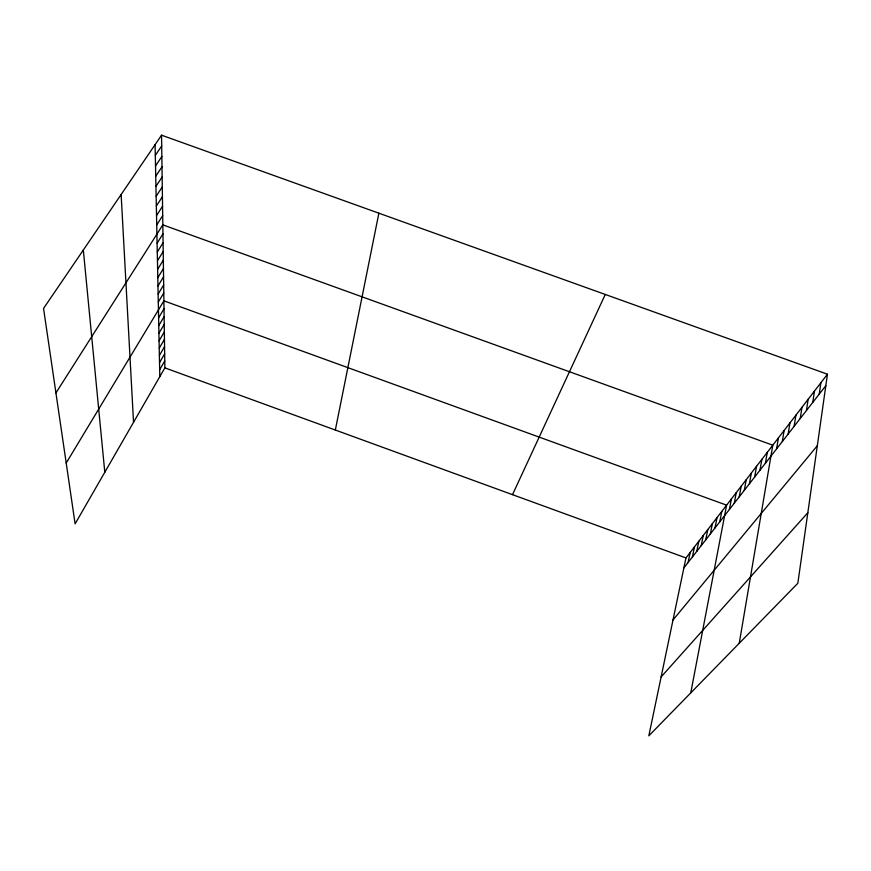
<?xml version="1.0" encoding="UTF-8"?>
<svg xmlns="http://www.w3.org/2000/svg" width="871" height="871" viewBox="0 0 871 871"><rect width="100%" height="100%" fill="white"/><g stroke="black" fill="none" stroke-linecap="round" stroke-linejoin="round"><path stroke-width="1.31" d="M827.45 374.214L797.836 583.276L648.83 735.821L685.967 557.93L827.45 374.214L161.549 135.179L43.55 308.432L75.113 523.852L164.859 367.856L161.549 135.179M819.241 394.106L820.885 382.739M812.774 402.413L814.45 391.09M806.437 410.546L808.146 399.277M800.231 418.516L801.973 407.301M794.145 426.333L795.909 415.173M788.179 433.998L789.964 422.892M782.321 441.51L784.129 430.47M776.584 448.892L778.413 437.895M739.25 643.266L772.795 445.19L162.823 224.86L55.929 392.919M765.413 463.23L767.286 452.343M759.98 470.198L761.875 459.365M754.656 477.047L756.561 466.268M749.419 483.764L751.346 473.04M744.28 490.362L746.229 479.692M739.239 496.84L741.188 486.225M734.275 503.209L736.245 492.648M729.408 509.47L731.39 498.952M690.757 692.902L726.61 505.158L163.9 300.843L66.207 463.045M719.773 521.838L721.776 511.429M715.004 527.957L717.029 517.603M710.333 533.967L712.358 523.656M705.728 539.868L707.775 529.612M335.335 430.045L378.874 213.188M701.209 545.671L703.267 535.469M696.767 551.376L698.836 541.229M692.401 556.983L694.47 546.89M688.101 562.503L690.18 552.454M512.507 494.663L605.269 294.463M159.665 369.707L164.761 360.899M159.524 362.663L164.663 353.822M159.382 355.499L164.554 346.636M159.23 348.215L164.456 339.32M159.077 340.811L164.347 331.884M158.925 333.288L164.238 324.317M158.772 325.623L164.129 316.63M158.609 317.828L164.02 308.802M158.293 302.063L163.792 292.972M158.13 294.082L163.683 284.98M157.967 285.982L163.563 276.836M157.793 277.718L163.443 268.551M157.629 269.324L163.323 260.124M157.455 260.767L163.204 251.545M157.27 252.057L163.084 242.813M157.096 243.194L162.953 233.918M156.726 224.958L162.692 215.638M156.53 215.583L162.561 206.242M156.334 206.035L162.431 196.661M156.138 196.291L162.289 186.906M155.942 186.372L162.148 176.955M155.735 176.247L162.006 166.818M155.528 165.926L161.854 156.475M155.31 155.397L161.701 145.936M683.877 567.925L825.828 385.646M673.022 619.945L817.325 445.723M661.122 676.93L807.842 512.703M164.859 367.856L685.967 557.93M83.322 250.031L104.803 472.245M121.134 194.516L133.546 422.283M155.092 144.662L159.807 376.631"/></g></svg>
